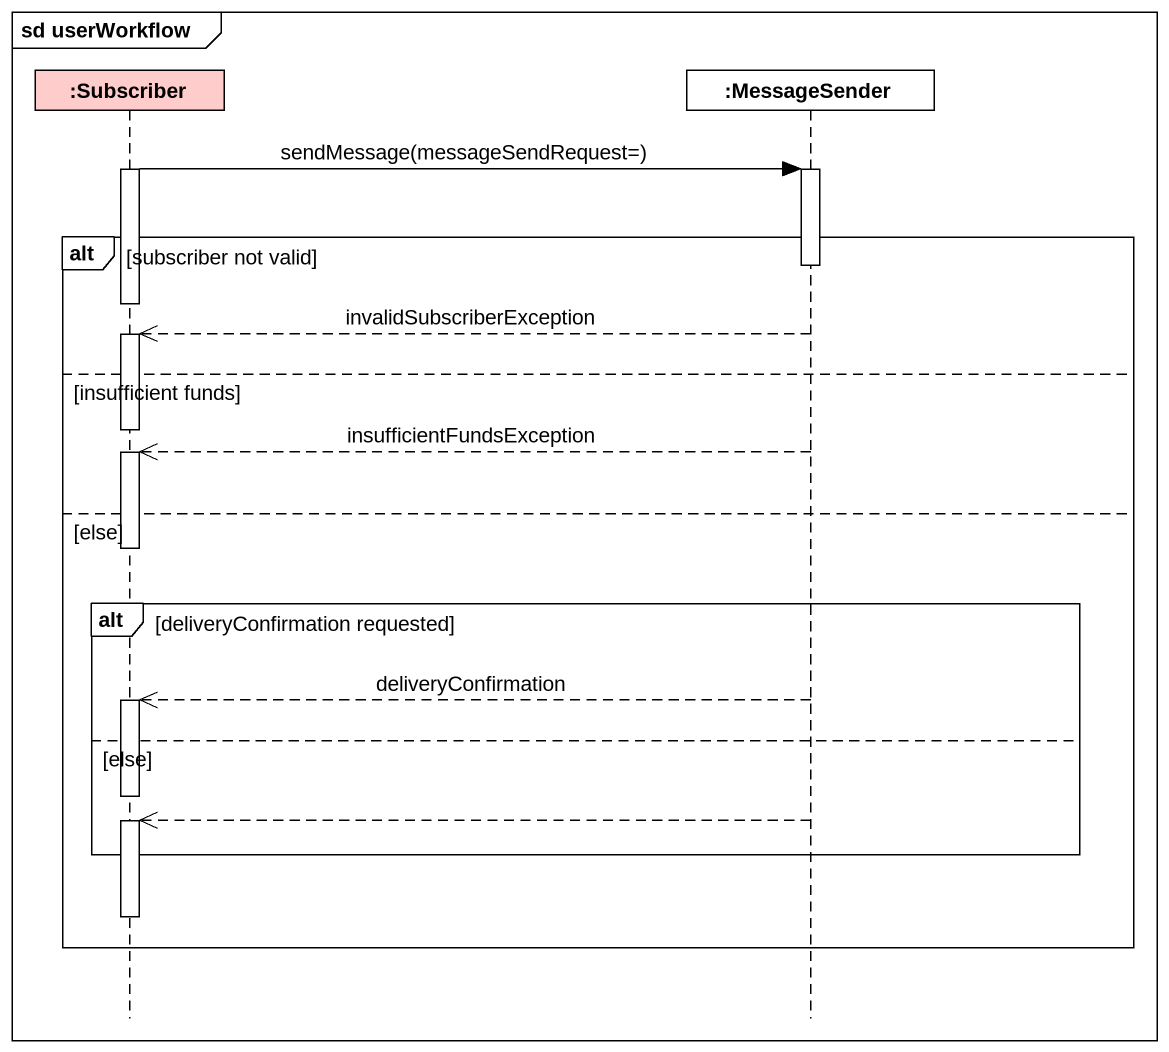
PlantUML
@startuml
mainframe sd userWorkflow
hide footbox
participant ":Subscriber" as Subscriber #FFCCCC
participant ":MessageSender" as MessageSender

activate Subscriber
Subscriber -> MessageSender : sendMessage(messageSendRequest=)
activate MessageSender
alt subscriber not valid
  deactivate MessageSender
  deactivate Subscriber
  MessageSender -->> Subscriber : invalidSubscriberException
  activate Subscriber
else insufficient funds
  deactivate Subscriber
  MessageSender -->> Subscriber : insufficientFundsException
  activate Subscriber
else else
  deactivate Subscriber
  alt deliveryConfirmation requested
    MessageSender -->> Subscriber : deliveryConfirmation
    activate Subscriber
  else else
    deactivate Subscriber
    MessageSender -->> Subscriber
    activate Subscriber
  end
  deactivate Subscriber
end
@enduml
